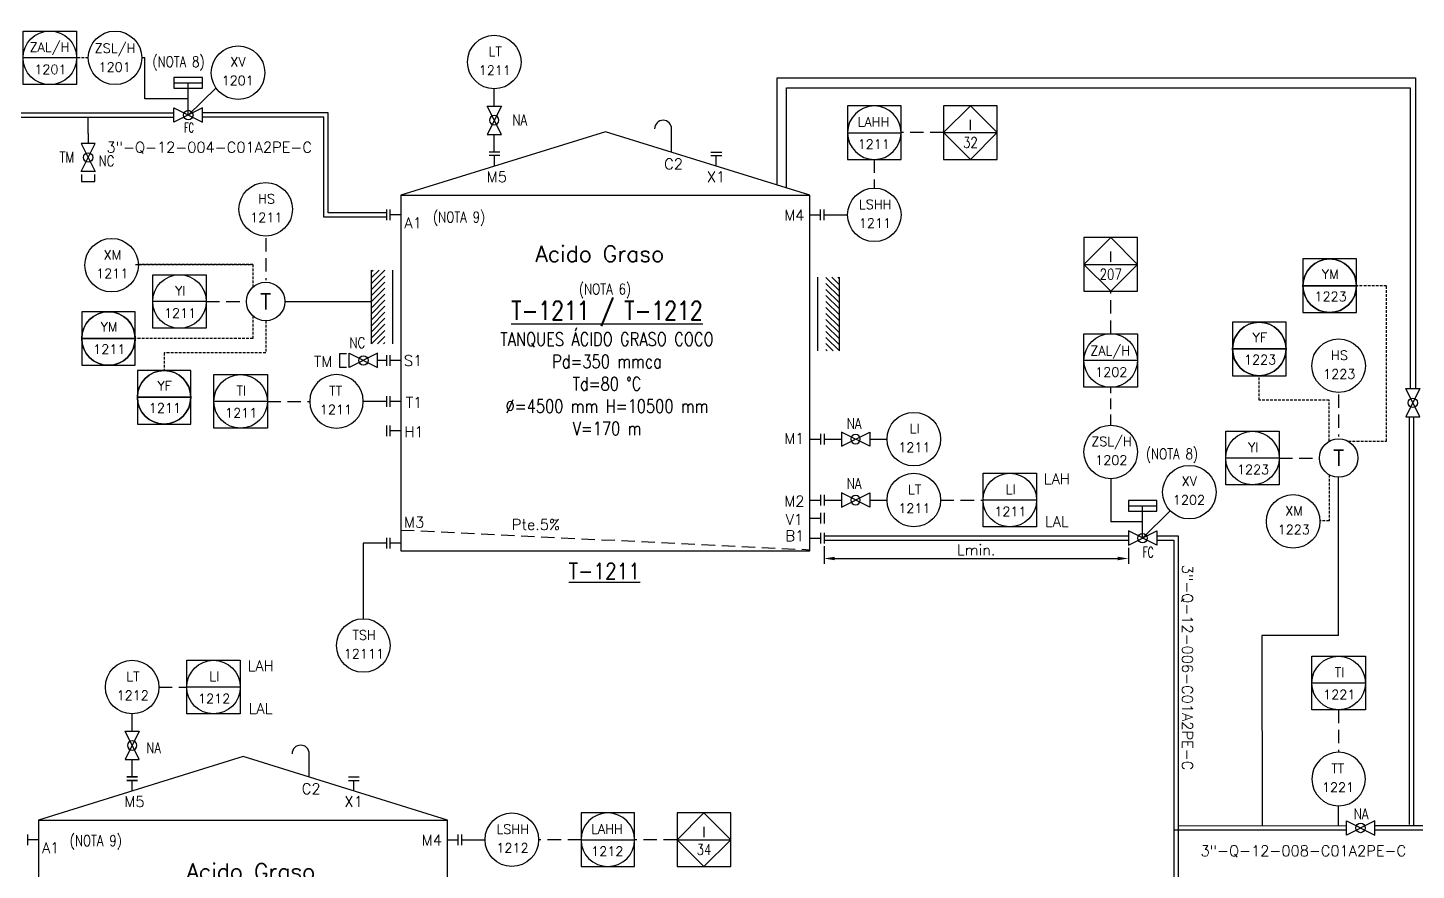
# Model space of a CAD drawing. Header units: metres. Extents: x 91 to 3133, y 1612 to 2206.
# Drawn here: x 2298.1 to 2557.6, y 1750.7 to 1908.1 of the extents above; entities that cross this region are included whole.
import ezdxf
from ezdxf.enums import TextEntityAlignment as Align

# ---------------------------------------------------------------- set-up
doc = ezdxf.new("R2010")
doc.units = ezdxf.units.M
doc.linetypes.add('TRAZOS', pattern=[0.75, 0.5, -0.25])
for name, color, linetype in [('CAJETIN', 1, 'Continuous'), ('COTAS', 4, 'Continuous'), ('EQUIPOS', 5, 'Continuous'), ('EQUIPOS 02', 1, 'Continuous'), ('INSTRUMENTOS', 1, 'Continuous'), ('TEX', 7, 'Continuous'), ('TEXTO-INSTRUMENTACION', 7, 'Continuous'), ('TEXTO-VALVULAS Y ACCESORIOS', 7, 'Continuous'), ('TUBERIA', 5, 'Continuous'), ('TUBERÍA2', 1, 'TRAZOS'), ('VALVULAS Y ACCESORIOS', 1, 'Continuous')]:
    doc.layers.add(name, color=color, linetype=linetype)
doc.layers.add('TUBERÍA3', color=1, linetype='Continuous', true_color=0xff0000)
doc.styles.add('PY', font='ROMANS.shx')
doc.styles.add('PY1', font='ROMANS.shx', dxfattribs={"width": 0.8})
doc.styles.add('PY3', font='ROMANS.shx', dxfattribs={"width": 0.6})
doc.styles.add('TXT', font='txt')
doc.linetypes.add('SEÑAL_MECANICA2', pattern='A,4.411183,["o",PY,S=4.130212,R=360,X=0,Y=-1.374288],0.588817,-0.374158,["",PY,S=2,R=360,X=0,Y=-0.688262],-2.183682', length=7.55784)
doc.dimstyles.new('1-5', dxfattribs={"dimtxt": 2, "dimasz": 2, "dimexe": 1, "dimexo": 0.5, "dimgap": 0.6, "dimtad": 1, "dimdec": 0, "dimlfac": 5, "dimzin": 0, "dimdsep": 46, "dimtxsty": 'PY', "dimcen": 0.7, "dimclrd": 4, "dimclre": 4, "dimclrt": 7, "dimazin": 0, "dimtfac": 1, "dimtdec": 0, "dimtofl": 0, "dimtmove": 0, "dimatfit": 3, "dimfxl": 1, "dimtolj": 1, "dimtzin": 0, "dimarcsym": 0})

# ---------------------------------------------------------------- blocks, each defined once
blk = doc.blocks.new('VALV GLOB-V')
at = {"layer": 'INSTRUMENTOS', "color": 1, "flags": 128}
blk.add_lwpolyline([(5.7, -1.43), (5.7, 1.43), (0, -1.43), (0, 1.43)], close=True, dxfattribs=at)
at = {"layer": 'INSTRUMENTOS', "color": 1}
blk.add_circle((2.85, 0), 0.95, dxfattribs=at)
at = {"layer": 'INSTRUMENTOS', "color": 7, "linetype": 'SEÑAL_MECANICA2', "style": 'PY'}
blk.add_attdef('REF.', text='', height=2, dxfattribs=at).set_placement((3, -3.37), align=Align.MIDDLE)
blk = doc.blocks.new('SEÑAL CIR')
at = {"color": 1}
blk.add_circle((0, 5.7), 5.7, dxfattribs=at)
at = {"layer": 'INSTRUMENTOS', "linetype": 'Continuous', "style": 'PY', "flags": 4}
for p in [(0.18, 6.94), (0.13, 2.95)]:
    blk.add_attdef('---', text='', height=2, dxfattribs=at).set_placement(p, align=Align.CENTER)
blk = doc.blocks.new('SEÑAL CIRCU MARCO')
at = {"color": 1, "linetype": 'Continuous', "ltscale": 0.5}
blk.add_line((5.7, 5.7), (-5.7, 5.7), dxfattribs=at)
at = {"color": 1, "flags": 128}
blk.add_lwpolyline([(5.7, 0), (-5.7, 0), (-5.7, 11.4), (5.7, 11.4)], close=True, dxfattribs=at)
at = {"color": 1}
blk.add_circle((0, 5.7), 5.7, dxfattribs=at)
at = {"style": 'PY'}
for tag, p in [('XXX', (0.18, 7.98)), ('YYY', (0.13, 3.24))]:
    blk.add_attdef(tag, text='', height=2, dxfattribs=at).set_placement(p, align=Align.MIDDLE)
blk = doc.blocks.new('SECUENCIA PROGRAMADA EN SISTEMA DE CONTROL PLC')
at = {"layer": 'INSTRUMENTOS'}
blk.add_line((-5, 5), (5, 5), dxfattribs=at)
at = {"layer": 'INSTRUMENTOS', "flags": 128}
for points in [[(0, 0), (-5, 5), (0, 10), (5, 5)], [(-5, 0), (5, 0), (5, 10), (-5, 10)]]:
    blk.add_lwpolyline(points, close=True, dxfattribs=at)
at = {"layer": 'TEXTO-INSTRUMENTACION', "linetype": 'Continuous', "style": 'PY1', "width": 0.8}
for tag, p in [('XXX', (0.01, 6.43)), ('YYY', (0.01, 3.17))]:
    blk.add_attdef(tag, text='', height=2, dxfattribs=at).set_placement(p, align=Align.MIDDLE_CENTER)
blk = doc.blocks.new('*D16')
at = {"layer": 'COTAS', "color": 4, "lineweight": -2, "transparency": 16777216}
for p, q in [((2446.94, 1811.28), (2446.94, 1807.97)), ((2503.78, 1810.94), (2503.78, 1807.97)), ((2448.94, 1808.97), (2501.78, 1808.97))]:
    blk.add_line(p, q, dxfattribs=at)
at = {"layer": 'COTAS', "color": 4, "transparency": 16777216}
for points in [[(2448.94, 1809.3), (2448.94, 1808.64), (2446.94, 1808.97)], [(2501.78, 1809.3), (2501.78, 1808.64), (2503.78, 1808.97)]]:
    blk.add_solid(points, dxfattribs=at)
at = {"layer": 'DEFPOINTS', "color": 0, "transparency": 16777216}
for p in [(2446.94, 1811.78), (2503.78, 1811.44), (2503.78, 1808.97)]:
    blk.add_point(p, dxfattribs=at)
at = {"layer": 'COTAS', "color": 7, "transparency": 16777216, "insert": (2475.36, 1810.57), "char_height": 2, "attachment_point": 5, "style": 'PY'}
blk.add_mtext('\\A1;Lmin.', dxfattribs=at)

msp = doc.modelspace()

# ---------------------------------------------------------------- hatches: boundary and pattern name
at = {"layer": 'EQUIPOS'}
h = msp.add_hatch(dxfattribs=at)
h.set_pattern_fill('ANSI31', color=4, scale=0.25, style=0)
h.set_pattern_definition([(45, (1129.9639, 2652.9577), (-0.561266, 0.561266), [])])
h.paths.add_polyline_path([(2362.37, 1849.1), (2364.87, 1849.1), (2364.87, 1862.85), (2362.37, 1862.85)])
h = msp.add_hatch(dxfattribs=at)
h.set_pattern_fill('ANSI31', color=4, scale=0.25, style=0)
h.set_pattern_definition([(135, (3682.1961, 2651.6287), (0.561266, 0.561266), [])])
h.paths.add_polyline_path([(2449.79, 1847.77), (2447.29, 1847.77), (2447.29, 1861.52), (2449.79, 1861.52)])

# ---------------------------------------------------------------- linework, layer by layer
at = {"color": 1}
for p, q in [((2320.05, 1902.49), (2319.45, 1902.49)), ((2320.05, 1894.82), (2320.05, 1902.49)), ((2328.14, 1891.8), (2333.32, 1896.89)), ((2385.31, 1893.46), (2385.31, 1896.71)), ((2328.14, 1894.82), (2320.05, 1894.82)), ((2309.42, 1888.37), (2309.42, 1886.52)), ((2385.31, 1884.95), (2385.31, 1888.2)), ((2446.94, 1873.16), (2451.32, 1873.16)), ((2346.2, 1856.97), (2362.37, 1856.97)), ((2365.22, 1845.98), (2363.49, 1845.98)), ((2367.87, 1845.98), (2365.89, 1845.98)), ((2365.22, 1838.32), (2360.84, 1838.32)), ((2446.94, 1831.27), (2450.19, 1831.27)), ((2455.45, 1831.27), (2458.7, 1831.27)), ((2500.49, 1823.88), (2500.49, 1815.8)), ((2543.07, 1794.57), (2543.07, 1824.12)), ((2446.94, 1819.89), (2450.19, 1819.89)), ((2455.45, 1819.89), (2458.7, 1819.89)), ((2511.62, 1817.86), (2506.44, 1812.78)), ((2506.44, 1815.8), (2500.49, 1815.8)), ((2365.22, 1811.83), (2360.84, 1811.83)), ((2543.07, 1794.57), (2528.71, 1794.57)), ((2528.71, 1794.57), (2528.8, 1759.06)), ((2317.65, 1776.7), (2317.65, 1779.95)), ((2317.65, 1768.18), (2317.65, 1771.43)), ((2543.07, 1759.03), (2543.07, 1762.77)), ((2379.22, 1756.44), (2383.6, 1756.44))]:
    msp.add_line(p, q, dxfattribs=at)
at = {"color": 5}
for p, q in [((2438.14, 1878.84), (2438.14, 1898.75)), ((2438.14, 1898.75), (2557.44, 1898.75)), ((2557.44, 1898.75), (2557.44, 1840.7)), ((2557.13, 1759.13), (2557.13, 1835.41))]:
    msp.add_line(p, q, dxfattribs=at)
at = {"color": 4}
for p, q in [((2439.94, 1878.22), (2439.94, 1896.9)), ((2439.94, 1896.9), (2556.42, 1896.9)), ((2556.42, 1896.9), (2556.42, 1840.77)), ((2556.24, 1835.43), (2556.24, 1759.28))]:
    msp.add_line(p, q, dxfattribs=at)
at = {"color": 1, "flags": 128}
for points in [[(2308.17, 1880.72), (2308.17, 1879.4), (2310.67, 1879.4), (2310.67, 1880.72)], [(2357.69, 1847.23), (2356.37, 1847.23), (2356.37, 1844.73), (2357.69, 1844.73)]]:
    msp.add_lwpolyline(points, dxfattribs=at)
at = {"color": 1}
msp.add_lwpolyline([(2360.84, 1811.83), (2360.84, 1797.71)], dxfattribs=at)
for centre in [(2342.6, 1856.97), (2543.08, 1827.74)]:
    msp.add_circle(centre, 3.6, dxfattribs=at)
at = {"layer": 'CAJETIN', "color": 1, "linetype": 'TRAZOS', "ltscale": 5}
for p, q in [((2469.25, 1888.52), (2461.32, 1888.52)), ((2456.32, 1883.51), (2456.32, 1878.16)), ((2500.48, 1850.96), (2500.48, 1858.89)), ((2342.92, 1838.32), (2350.84, 1838.32)), ((2468.7, 1819.89), (2476.63, 1819.89)), ((2367.87, 1814.29), (2444.29, 1810.61)), ((2322.65, 1784.95), (2327.85, 1784.95)), ((2543.07, 1780.7), (2543.07, 1772.77)), ((2401.53, 1756.44), (2393.6, 1756.44)), ((2419.46, 1756.43), (2411.53, 1756.43))]:
    msp.add_line(p, q, dxfattribs=at)
at = {"layer": 'CAJETIN', "color": 1, "linetype": 'TRAZOS', "ltscale": 4}
msp.add_line((2500.49, 1833.88), (2500.48, 1840.96), dxfattribs=at)
at = {"layer": 'EQUIPOS'}
for p, q in [((2406.08, 1888.69), (2367.87, 1876.82)), ((2444.29, 1876.82), (2406.08, 1888.69)), ((2367.87, 1876.82), (2367.87, 1810.41)), ((2444.29, 1835.88), (2444.29, 1876.82)), ((2444.29, 1814.31), (2444.29, 1835.88)), ((2444.29, 1810.41), (2444.29, 1814.31)), ((2446.94, 1813.18), (2503.78, 1813.18)), ((2509.11, 1813.18), (2513.06, 1813.18)), ((2513.06, 1813.18), (2513.06, 1696.45)), ((2367.87, 1810.41), (2444.29, 1810.41)), ((2338.37, 1771.96), (2300.16, 1760.1)), ((2376.57, 1760.1), (2338.37, 1771.96)), ((2300.16, 1760.1), (2300.16, 1693.68)), ((2376.59, 1729.16), (2376.57, 1760.1)), ((2513.06, 1759.09), (2544.55, 1759.03))]:
    msp.add_line(p, q, dxfattribs=at)
at = {"layer": 'EQUIPOS', "color": 4}
for p, q in [((2362.37, 1849.1), (2362.37, 1862.86)), ((2366.37, 1849.1), (2366.37, 1862.86)), ((2445.79, 1847.77), (2445.79, 1861.53)), ((2449.79, 1847.77), (2449.79, 1861.53))]:
    msp.add_line(p, q, dxfattribs=at)
at = {"layer": 'EQUIPOS', "linetype": 'Continuous', "flags": 128}
for points in [[(2418.45, 1884.85), (2418.45, 1889.23, 1), (2415.26, 1889.23, -1)], [(2350.74, 1768.12), (2350.74, 1772.5, 1), (2347.54, 1772.5, -1)]]:
    msp.add_lwpolyline(points, format="xyb", dxfattribs=at)
at = {"layer": 'EQUIPOS 02', "color": 5}
for p, q in [((2367.87, 1876.82), (2444.29, 1876.82)), ((2300.16, 1760.1), (2376.57, 1760.1))]:
    msp.add_line(p, q, dxfattribs=at)
at = {"layer": 'INSTRUMENTOS', "color": 1, "flags": 128}
msp.add_lwpolyline([(2503.78, 1814.11), (2503.78, 1811.44), (2509.11, 1814.11), (2509.11, 1811.44)], close=True, dxfattribs=at)
at = {"layer": 'INSTRUMENTOS', "color": 1}
msp.add_circle((2506.44, 1812.78), 0.889, dxfattribs=at)
at = {"layer": 'TUBERIA', "lineweight": 30}
msp.add_line((2309.44, 1888.36), (2309.44, 1891.42), dxfattribs=at)
at = {"layer": 'TUBERIA', "color": 5, "linetype": 'Continuous'}
for p, q in [((2343.51, 1892.22), (2330.81, 1892.22)), ((2348.77, 1892.22), (2330.81, 1892.22)), ((2354.26, 1892.22), (2330.81, 1892.22)), ((2354.26, 1892.22), (2348.77, 1892.22)), ((2354.26, 1892.22), (2348.77, 1892.22)), ((2354.26, 1873.55), (2354.26, 1892.22)), ((2365.22, 1873.55), (2354.26, 1873.55)), ((2562.88, 1759.03), (2549.81, 1759.03))]:
    msp.add_line(p, q, dxfattribs=at)
at = {"layer": 'TUBERIA', "color": 4, "linetype": 'Continuous'}
for p, q in [((2343.51, 1891.42), (2330.81, 1891.42)), ((2348.77, 1891.42), (2330.81, 1891.42)), ((2353.46, 1891.42), (2330.81, 1891.42)), ((2353.46, 1891.42), (2348.77, 1891.42)), ((2353.46, 1891.42), (2348.77, 1891.42)), ((2353.46, 1872.75), (2353.46, 1891.42)), ((2365.22, 1872.75), (2353.46, 1872.75)), ((2446.94, 1812.38), (2503.78, 1812.38)), ((2509.11, 1812.38), (2512.26, 1812.38)), ((2512.26, 1812.38), (2512.26, 1695.65)), ((2512.26, 1758.29), (2544.55, 1758.29)), ((2562.88, 1758.23), (2549.81, 1758.23))]:
    msp.add_line(p, q, dxfattribs=at)
at = {"layer": 'TUBERIA', "linetype": 'Continuous'}
for p, q in [((2385.36, 1882.25), (2385.36, 1884.24)), ((2426.8, 1882.25), (2426.8, 1884.24)), ((2367.87, 1873.15), (2365.89, 1873.15)), ((2444.29, 1873.16), (2446.27, 1873.16)), ((2367.87, 1838.32), (2365.89, 1838.32)), ((2367.87, 1832.83), (2365.89, 1832.83)), ((2444.29, 1831.27), (2446.27, 1831.27)), ((2444.29, 1819.89), (2446.27, 1819.89)), ((2444.29, 1816.48), (2446.27, 1816.48)), ((2367.87, 1811.83), (2365.89, 1811.83)), ((2444.29, 1812.78), (2446.27, 1812.78)), ((2317.65, 1765.53), (2317.65, 1767.52)), ((2317.65, 1765.53), (2317.65, 1767.52)), ((2359.08, 1765.53), (2359.08, 1767.52)), ((2300.16, 1756.43), (2298.17, 1756.43)), ((2376.57, 1756.44), (2378.56, 1756.44))]:
    msp.add_line(p, q, dxfattribs=at)
at = {"layer": 'TUBERIA', "color": 1, "linetype": 'TRAZOS', "ltscale": 5}
for p, q in [((2342.6, 1868.84), (2342.6, 1860.96)), ((2331.49, 1856.97), (2339, 1856.97)), ((2543.07, 1839.61), (2543.07, 1831.73)), ((2531.97, 1827.74), (2539.48, 1827.74))]:
    msp.add_line(p, q, dxfattribs=at)
at = {"layer": 'TUBERIA', "color": 4, "linetype": 'Continuous'}
msp.add_lwpolyline([(2764.83, 2125.14), (2764.83, 2019.33), (2199.43, 2019.33), (2199.43, 1891.42), (2325.47, 1891.42)], dxfattribs=at)
at = {"layer": 'TUBERIA', "color": 5, "linetype": 'Continuous'}
msp.add_lwpolyline([(2765.63, 2125.94), (2765.63, 2018.36), (2200.41, 2018.36), (2200.41, 1892.22), (2325.47, 1892.22)], dxfattribs=at)
at = {"layer": 'TUBERÍA2', "color": 1, "linetype": 'TRAZOS'}
msp.add_line((2309.45, 1902.49), (2307.27, 1902.49), dxfattribs=at)
at = {"layer": 'TUBERÍA2'}
msp.add_line((2340.18, 1863.88), (2318.82, 1863.88), dxfattribs=at)
for points in [[(2318.28, 1863.88), (2340.18, 1863.88), (2340.18, 1859.64)], [(2544.94, 1830.86), (2552, 1830.86), (2552, 1859.92), (2546.4, 1859.92)], [(2340.18, 1854.31), (2340.18, 1850.07), (2318.23, 1850.07)], [(2342.6, 1853.37), (2342.6, 1847.37), (2323.62, 1847.37), (2323.62, 1844.08)], [(2541.28, 1830.86), (2541.28, 1838.56), (2528.25, 1838.56), (2528.25, 1843.12)], [(2541.28, 1824.62), (2541.28, 1816.02), (2539.58, 1816.02)]]:
    msp.add_lwpolyline(points, dxfattribs=at)
at = {"layer": 'TUBERÍA3'}
for points in [[(2536.4, 1859.91), (2546.4, 1859.92)], [(2308.23, 1850.06), (2318.23, 1850.07)], [(2523.24, 1848.11), (2533.24, 1848.12)], [(2318.62, 1839.08), (2328.62, 1839.08)]]:
    msp.add_lwpolyline(points, dxfattribs=at)
for centre in [(2541.4, 1859.92), (2313.23, 1850.06), (2528.24, 1848.11), (2323.62, 1839.08)]:
    msp.add_circle(centre, 5, dxfattribs=at)
at = {"layer": 'VALVULAS Y ACCESORIOS'}
for p, q in [((2325.47, 1897.85), (2330.81, 1897.85)), ((2328.14, 1891.8), (2328.14, 1897.85)), ((2503.78, 1818.82), (2509.11, 1818.82)), ((2506.44, 1812.78), (2506.44, 1818.82))]:
    msp.add_line(p, q, dxfattribs=at)
at = {"layer": 'VALVULAS Y ACCESORIOS', "ltscale": 0.1}
for p, q in [((2386.36, 1884.9), (2384.36, 1884.9)), ((2386.36, 1884.24), (2384.36, 1884.24)), ((2425.8, 1884.9), (2427.8, 1884.9)), ((2425.8, 1884.24), (2427.8, 1884.24)), ((2365.22, 1872.15), (2365.22, 1874.15)), ((2365.89, 1872.15), (2365.89, 1874.15)), ((2446.27, 1872.16), (2446.27, 1874.16)), ((2446.94, 1872.16), (2446.94, 1874.16)), ((2365.22, 1844.98), (2365.22, 1846.98)), ((2365.89, 1844.98), (2365.89, 1846.98)), ((2365.22, 1837.32), (2365.22, 1839.32)), ((2365.89, 1837.32), (2365.89, 1839.32)), ((2365.22, 1831.83), (2365.22, 1833.83)), ((2365.89, 1831.83), (2365.89, 1833.83)), ((2446.27, 1832.27), (2446.27, 1830.27)), ((2446.94, 1832.27), (2446.94, 1830.27)), ((2446.27, 1820.89), (2446.27, 1818.89)), ((2446.94, 1820.89), (2446.94, 1818.89)), ((2446.27, 1817.48), (2446.27, 1815.48)), ((2446.94, 1817.48), (2446.94, 1815.48)), ((2446.27, 1813.78), (2446.27, 1811.78)), ((2446.94, 1813.78), (2446.94, 1811.78)), ((2365.22, 1810.83), (2365.22, 1812.83)), ((2365.89, 1810.83), (2365.89, 1812.83)), ((2318.65, 1768.18), (2316.65, 1768.18)), ((2316.65, 1768.18), (2318.65, 1768.18)), ((2318.65, 1767.52), (2316.65, 1767.52)), ((2316.65, 1767.52), (2318.65, 1767.52)), ((2358.08, 1768.18), (2360.08, 1768.18)), ((2358.08, 1767.52), (2360.08, 1767.52)), ((2298.17, 1755.43), (2298.17, 1757.43)), ((2378.56, 1755.44), (2378.56, 1757.44)), ((2379.22, 1755.44), (2379.22, 1757.44))]:
    msp.add_line(p, q, dxfattribs=at)
at = {"layer": 'VALVULAS Y ACCESORIOS', "flags": 128}
for points in [[(2325.47, 1898.85), (2325.47, 1896.85), (2330.81, 1896.85), (2330.81, 1898.85)], [(2325.47, 1890.47), (2325.47, 1893.14), (2330.81, 1890.47), (2330.81, 1893.14)], [(2503.78, 1819.82), (2503.78, 1817.82), (2509.11, 1817.82), (2509.11, 1819.82)]]:
    msp.add_lwpolyline(points, close=True, dxfattribs=at)

# ---------------------------------------------------------------- block references
ref = msp.add_blockref('SEÑAL CIRCU MARCO', (2302.27, 1897.5), dxfattribs=dict(xscale=0.8770999999999276, yscale=0.8770999999999276, zscale=0.8770999999999276))
ref.add_attrib('XXX', 'ZAL/H', dxfattribs={"height": 1.754, "style": 'PY'}).set_placement((2302.2, 1904.37), align=Align.MIDDLE)
ref.add_attrib('YYY', '1201', dxfattribs={"height": 1.754, "style": 'PY'}).set_placement((2302.38, 1900.34), align=Align.MIDDLE)
at = {"linetype": 'Continuous'}
ref = msp.add_blockref('SEÑAL CIR', (2314.45, 1897.49), dxfattribs=dict(at, xscale=0.8770999999999276, yscale=0.8770999999999276, zscale=0.8770999999999276))
ref.add_attrib('---', 'ZSL/H', dxfattribs={"layer": 'INSTRUMENTOS', "color": 7, "linetype": 'Continuous', "height": 1.754, "style": 'PY'}).set_placement((2314.45, 1903.4), align=Align.CENTER)
ref.add_attrib('---', '1201', dxfattribs={"layer": 'INSTRUMENTOS', "color": 7, "linetype": 'Continuous', "height": 1.754, "style": 'PY'}).set_placement((2314.38, 1899.9), align=Align.CENTER)
ref = msp.add_blockref('SEÑAL CIR', (2337.44, 1894.71), dxfattribs=dict(at, xscale=0.8770999999999276, yscale=0.8770999999999276, zscale=0.8770999999999276))
ref.add_attrib('---', 'XV', dxfattribs={"layer": 'INSTRUMENTOS', "color": 7, "linetype": 'Continuous', "height": 1.754, "style": 'PY'}).set_placement((2337.44, 1900.87), align=Align.CENTER)
ref.add_attrib('---', '1201', dxfattribs={"layer": 'INSTRUMENTOS', "color": 7, "linetype": 'Continuous', "height": 1.754, "style": 'PY'}).set_placement((2337.37, 1897.37), align=Align.CENTER)
ref = msp.add_blockref('SEÑAL CIR', (2385.31, 1896.71), dxfattribs=dict(at, xscale=0.8770999999999276, yscale=0.8770999999999276, zscale=0.8770999999999276))
ref.add_attrib('---', 'LT', dxfattribs={"layer": 'INSTRUMENTOS', "color": 7, "linetype": 'Continuous', "height": 1.754, "style": 'PY'}).set_placement((2385.47, 1902.8), align=Align.CENTER)
ref.add_attrib('---', '1211', dxfattribs={"layer": 'INSTRUMENTOS', "color": 7, "linetype": 'Continuous', "height": 1.754, "style": 'PY'}).set_placement((2385.42, 1899.3), align=Align.CENTER)
ref = msp.add_blockref('VALV GLOB-V', (2325.47, 1891.8), dxfattribs=dict(at, xscale=0.9356729824555714, yscale=0.9356729824555714, zscale=0.9356729824555714))
ref.add_attrib('REF.', 'FC', dxfattribs={"layer": 'INSTRUMENTOS', "color": 7, "linetype": 'SEÑAL_MECANICA2', "height": 1.778, "style": 'PY3', "width": 0.6}).set_placement((2328.28, 1889.46), align=Align.MIDDLE)
for p, xscale, yscale, zscale, rotation in [((2385.31, 1888.2), -0.9232631578945529, 0.9232631578947803, 0.9232631578946926, 270), ((2309.42, 1881.25), 0.9232631578945529, 0.9232631578945529, 0.9232631578945529, 90), ((2556.92, 1840.7), 0.9232631578945529, 0.9232631578945529, 0.9232631578945529, 270), ((2450.19, 1831.27), -0.9232631578945529, 0.9232631578947803, 0.9232631578946926, 180), ((2450.19, 1819.89), -0.9232631578945529, 0.9232631578947803, 0.9232631578946926, 180), ((2317.65, 1771.43), -0.9232631578945529, 0.9232631578947803, 0.9232631578946926, 270)]:
    msp.add_blockref('VALV GLOB-V', p, dxfattribs=dict(at, xscale=xscale, yscale=yscale, zscale=zscale, rotation=rotation))
ref = msp.add_blockref('SEÑAL CIRCU MARCO', (2456.32, 1883.51), dxfattribs=dict(xscale=-0.8777884135909062, yscale=0.8777884135906788, zscale=0.8777884135908177))
ref.add_attrib('XXX', 'LAHH', dxfattribs={"height": 1.756, "style": 'PY'}).set_placement((2456.16, 1890.52), align=Align.MIDDLE)
ref.add_attrib('YYY', '1211', dxfattribs={"height": 1.756, "style": 'PY'}).set_placement((2456.21, 1886.36), align=Align.MIDDLE)
ref = msp.add_blockref('SECUENCIA PROGRAMADA EN SISTEMA DE CONTROL PLC', (2474.27, 1883.49), dxfattribs=dict(xscale=1.005571670621293, yscale=1.005571670621293, zscale=1.005571670621293))
ref.add_attrib('XXX', 'I', dxfattribs={"layer": 'TEXTO-INSTRUMENTACION', "linetype": 'Continuous', "height": 2.01, "style": 'TXT'}).set_placement((2474.28, 1889.96), align=Align.MIDDLE_CENTER)
ref.add_attrib('YYY', '32', dxfattribs={"layer": 'TEXTO-INSTRUMENTACION', "linetype": 'Continuous', "height": 2.011, "style": 'PY1', "width": 0.8}).set_placement((2474.28, 1886.67), align=Align.MIDDLE_CENTER)
ref = msp.add_blockref('SEÑAL CIR', (2342.6, 1869.21), dxfattribs=dict(at, xscale=0.8770999999999276, yscale=0.8770999999999276, zscale=0.8770999999999276))
ref.add_attrib('---', 'HS', dxfattribs={"layer": 'INSTRUMENTOS', "color": 7, "linetype": 'Continuous', "height": 1.754, "style": 'PY'}).set_placement((2342.76, 1875.29), align=Align.CENTER)
ref.add_attrib('---', '1211', dxfattribs={"layer": 'INSTRUMENTOS', "color": 7, "linetype": 'Continuous', "height": 1.754, "style": 'PY'}).set_placement((2342.71, 1871.8), align=Align.CENTER)
ref = msp.add_blockref('SEÑAL CIR', (2456.32, 1868.16), dxfattribs=dict(at, xscale=0.8770999999999276, yscale=0.8770999999999276, zscale=0.8770999999999276))
ref.add_attrib('---', 'LSHH', dxfattribs={"layer": 'INSTRUMENTOS', "color": 7, "linetype": 'Continuous', "height": 1.754, "style": 'PY'}).set_placement((2456.48, 1874.24), align=Align.CENTER)
ref.add_attrib('---', '1211', dxfattribs={"layer": 'INSTRUMENTOS', "color": 7, "linetype": 'Continuous', "height": 1.754, "style": 'PY'}).set_placement((2456.43, 1870.75), align=Align.CENTER)
ref = msp.add_blockref('SEÑAL CIR', (2313.82, 1858.76), dxfattribs=dict(at, xscale=0.8771000000000413, yscale=0.8771000000000413, zscale=0.8771000000000413))
ref.add_attrib('---', 'XM', dxfattribs={"layer": 'INSTRUMENTOS', "color": 7, "linetype": 'Continuous', "height": 1.754, "style": 'PY'}).set_placement((2313.98, 1864.84), align=Align.CENTER)
ref.add_attrib('---', '1211', dxfattribs={"layer": 'INSTRUMENTOS', "color": 7, "linetype": 'Continuous', "height": 1.754, "style": 'PY'}).set_placement((2313.93, 1861.35), align=Align.CENTER)
ref = msp.add_blockref('SECUENCIA PROGRAMADA EN SISTEMA DE CONTROL PLC', (2500.48, 1858.89), dxfattribs=dict(xscale=1.005571670621293, yscale=1.005571670621293, zscale=1.005571670621293))
ref.add_attrib('XXX', 'I', dxfattribs={"layer": 'TEXTO-INSTRUMENTACION', "linetype": 'Continuous', "height": 2.01, "style": 'TXT'}).set_placement((2500.49, 1865.36), align=Align.MIDDLE_CENTER)
ref.add_attrib('YYY', '207', dxfattribs={"layer": 'TEXTO-INSTRUMENTACION', "linetype": 'Continuous', "height": 2.011, "style": 'PY1', "width": 0.8}).set_placement((2500.49, 1862.07), align=Align.MIDDLE_CENTER)
ref = msp.add_blockref('SEÑAL CIRCU MARCO', (2541.4, 1864.92), dxfattribs=dict(xscale=-0.8771000000000413, yscale=0.8771000000000413, zscale=0.8771000000000413, rotation=180))
ref.add_attrib('XXX', '1223', dxfattribs={"height": 1.754, "style": 'PY'}).set_placement((2541.56, 1857.92), align=Align.MIDDLE)
ref.add_attrib('YYY', 'YM', dxfattribs={"height": 1.754, "style": 'PY'}).set_placement((2541.51, 1862.08), align=Align.MIDDLE)
for p, xscale, yscale, zscale, values in [((2326.49, 1851.97), 0.8770999999999276, 0.8770999999999276, 0.8770999999999276, {'XXX': 'YI', 'YYY': '1211'}), ((2337.91, 1833.32), 0.8777884135906788, 0.8777884135906788, 0.8777884135906788, {'XXX': 'TI', 'YYY': '1211'}), ((2526.97, 1822.74), 0.8770999999999276, 0.8770999999999276, 0.8770999999999276, {'XXX': 'YI', 'YYY': '1223'}), ((2481.63, 1814.89), 0.8777884135906788, 0.8777884135906788, 0.8777884135906788, {'XXX': 'LI', 'YYY': '1211'}), ((2543.07, 1780.7), 0.8777884135906788, 0.8777884135906788, 0.8777884135906788, {'XXX': 'TI', 'YYY': '1221'}), ((2332.86, 1779.95), 0.8777884135906788, 0.8777884135906788, 0.8777884135906788, {'XXX': 'LI', 'YYY': '1212'})]:
    msp.add_blockref('SEÑAL CIRCU MARCO', p, dxfattribs=dict(xscale=xscale, yscale=yscale, zscale=zscale)).add_auto_attribs(values)
ref = msp.add_blockref('SEÑAL CIRCU MARCO', (2313.22, 1855.06), dxfattribs=dict(xscale=-0.8771000000000413, yscale=0.8771000000000413, zscale=0.8771000000000413, rotation=180))
ref.add_attrib('XXX', '1211', dxfattribs={"height": 1.754, "style": 'PY'}).set_placement((2313.38, 1848.06), align=Align.MIDDLE)
ref.add_attrib('YYY', 'YM', dxfattribs={"height": 1.754, "style": 'PY'}).set_placement((2313.34, 1852.22), align=Align.MIDDLE)
ref = msp.add_blockref('SEÑAL CIRCU MARCO', (2528.24, 1853.11), dxfattribs=dict(xscale=-0.8771000000000413, yscale=0.8771000000000413, zscale=0.8771000000000413, rotation=180))
ref.add_attrib('XXX', '1223', dxfattribs={"height": 1.754, "style": 'PY'}).set_placement((2528.4, 1846.11), align=Align.MIDDLE)
ref.add_attrib('YYY', 'YF', dxfattribs={"height": 1.754, "style": 'PY'}).set_placement((2528.35, 1850.27), align=Align.MIDDLE)
ref = msp.add_blockref('SEÑAL CIRCU MARCO', (2500.48, 1840.96), dxfattribs=dict(xscale=0.8770999999999276, yscale=0.8770999999999276, zscale=0.8770999999999276))
ref.add_attrib('XXX', 'ZAL/H', dxfattribs={"height": 1.754, "style": 'PY'}).set_placement((2500.38, 1847.67), align=Align.MIDDLE)
ref.add_attrib('YYY', '1202', dxfattribs={"height": 1.754, "style": 'PY'}).set_placement((2500.59, 1843.8), align=Align.MIDDLE)
ref = msp.add_blockref('SEÑAL CIR', (2543.07, 1839.98), dxfattribs=dict(at, xscale=0.8770999999999276, yscale=0.8770999999999276, zscale=0.8770999999999276))
ref.add_attrib('---', 'HS', dxfattribs={"layer": 'INSTRUMENTOS', "color": 7, "linetype": 'Continuous', "height": 1.754, "style": 'PY'}).set_placement((2543.23, 1846.06), align=Align.CENTER)
ref.add_attrib('---', '1223', dxfattribs={"layer": 'INSTRUMENTOS', "color": 7, "linetype": 'Continuous', "height": 1.754, "style": 'PY'}).set_placement((2543.19, 1842.56), align=Align.CENTER)
at = {"linetype": 'Continuous', "xscale": 0.9232631578945529, "yscale": 0.9232631578945529, "zscale": 0.9232631578945529}
for p in [(2358.22, 1845.98), (2544.55, 1758.63)]:
    msp.add_blockref('VALV GLOB-V', p, dxfattribs=at)
ref = msp.add_blockref('SEÑAL CIRCU MARCO', (2323.62, 1844.08), dxfattribs=dict(xscale=-0.8771000000000413, yscale=0.8771000000000413, zscale=0.8771000000000413, rotation=180))
ref.add_attrib('XXX', '1211', dxfattribs={"height": 1.754, "style": 'PY'}).set_placement((2323.78, 1837.08), align=Align.MIDDLE)
ref.add_attrib('YYY', 'YF', dxfattribs={"height": 1.754, "style": 'PY'}).set_placement((2323.73, 1841.24), align=Align.MIDDLE)
at = {"linetype": 'Continuous'}
ref = msp.add_blockref('SEÑAL CIR', (2355.84, 1833.32), dxfattribs=dict(at, xscale=-0.877100000000155, yscale=0.8770999999999276, zscale=0.8771))
ref.add_attrib('---', 'TT', dxfattribs={"layer": 'INSTRUMENTOS', "color": 7, "linetype": 'Continuous', "height": 1.754, "style": 'PY'}).set_placement((2355.68, 1839.41), align=Align.CENTER)
ref.add_attrib('---', '1211', dxfattribs={"layer": 'INSTRUMENTOS', "color": 7, "linetype": 'Continuous', "height": 1.754, "style": 'PY'}).set_placement((2355.73, 1835.91), align=Align.CENTER)
ref = msp.add_blockref('SEÑAL CIR', (2463.7, 1826.27), dxfattribs=dict(at, xscale=0.8770999999999276, yscale=0.8770999999999276, zscale=0.8770999999999276))
ref.add_attrib('---', 'LI', dxfattribs={"layer": 'INSTRUMENTOS', "color": 7, "linetype": 'Continuous', "height": 1.754, "style": 'PY'}).set_placement((2463.86, 1832.36), align=Align.CENTER)
ref.add_attrib('---', '1211', dxfattribs={"layer": 'INSTRUMENTOS', "color": 7, "linetype": 'Continuous', "height": 1.754, "style": 'PY'}).set_placement((2463.81, 1828.86), align=Align.CENTER)
ref = msp.add_blockref('SEÑAL CIR', (2500.49, 1823.88), dxfattribs=dict(at, xscale=0.8770999999999276, yscale=0.8770999999999276, zscale=0.8770999999999276))
ref.add_attrib('---', 'ZSL/H', dxfattribs={"layer": 'INSTRUMENTOS', "color": 7, "linetype": 'Continuous', "height": 1.754, "style": 'PY'}).set_placement((2500.64, 1829.97), align=Align.CENTER)
ref.add_attrib('---', '1202', dxfattribs={"layer": 'INSTRUMENTOS', "color": 7, "linetype": 'Continuous', "height": 1.754, "style": 'PY'}).set_placement((2500.6, 1826.47), align=Align.CENTER)
ref = msp.add_blockref('SEÑAL CIR', (2515.18, 1816.37), dxfattribs=dict(at, xscale=0.8770999999999276, yscale=0.8770999999999276, zscale=0.8770999999999276))
ref.add_attrib('---', 'XV', dxfattribs={"layer": 'INSTRUMENTOS', "color": 7, "linetype": 'Continuous', "height": 1.754, "style": 'PY'}).set_placement((2515.18, 1822.52), align=Align.CENTER)
ref.add_attrib('---', '1202', dxfattribs={"layer": 'INSTRUMENTOS', "color": 7, "linetype": 'Continuous', "height": 1.754, "style": 'PY'}).set_placement((2515.11, 1819.03), align=Align.CENTER)
ref = msp.add_blockref('SEÑAL CIR', (2463.7, 1814.89), dxfattribs=dict(at, xscale=0.8770999999999276, yscale=0.8770999999999276, zscale=0.8770999999999276))
ref.add_attrib('---', 'LT', dxfattribs={"layer": 'INSTRUMENTOS', "color": 7, "linetype": 'Continuous', "height": 1.754, "style": 'PY'}).set_placement((2463.86, 1820.97), align=Align.CENTER)
ref.add_attrib('---', '1211', dxfattribs={"layer": 'INSTRUMENTOS', "color": 7, "linetype": 'Continuous', "height": 1.754, "style": 'PY'}).set_placement((2463.81, 1817.47), align=Align.CENTER)
ref = msp.add_blockref('SEÑAL CIR', (2534.58, 1810.9), dxfattribs=dict(at, xscale=0.8771000000000413, yscale=0.8771000000000413, zscale=0.8771000000000413))
ref.add_attrib('---', 'XM', dxfattribs={"layer": 'INSTRUMENTOS', "color": 7, "linetype": 'Continuous', "height": 1.754, "style": 'PY'}).set_placement((2534.74, 1816.99), align=Align.CENTER)
ref.add_attrib('---', '1223', dxfattribs={"layer": 'INSTRUMENTOS', "color": 7, "linetype": 'Continuous', "height": 1.754, "style": 'PY'}).set_placement((2534.69, 1813.49), align=Align.CENTER)
ref = msp.add_blockref('SEÑAL CIR', (2360.84, 1787.71), dxfattribs=dict(at, xscale=0.8770999999999276, yscale=0.8770999999999276, zscale=0.8770999999999276))
ref.add_attrib('---', 'TSH', dxfattribs={"layer": 'INSTRUMENTOS', "color": 7, "linetype": 'Continuous', "height": 1.754, "style": 'PY'}).set_placement((2361, 1793.8), align=Align.CENTER)
ref.add_attrib('---', '12111', dxfattribs={"layer": 'INSTRUMENTOS', "color": 7, "linetype": 'Continuous', "height": 1.754, "style": 'PY'}).set_placement((2360.95, 1790.3), align=Align.CENTER)
ref = msp.add_blockref('SEÑAL CIR', (2317.65, 1779.95), dxfattribs=dict(at, xscale=0.8770999999999276, yscale=0.8770999999999276, zscale=0.8770999999999276))
ref.add_attrib('---', 'LT', dxfattribs={"layer": 'INSTRUMENTOS', "color": 7, "linetype": 'Continuous', "height": 1.754, "style": 'PY'}).set_placement((2317.81, 1786.03), align=Align.CENTER)
ref.add_attrib('---', '1212', dxfattribs={"layer": 'INSTRUMENTOS', "color": 7, "linetype": 'Continuous', "height": 1.754, "style": 'PY'}).set_placement((2317.76, 1782.53), align=Align.CENTER)
ref = msp.add_blockref('SEÑAL CIR', (2543.07, 1762.77), dxfattribs=dict(at, xscale=-0.877100000000155, yscale=0.8770999999999276, zscale=0.8771))
ref.add_attrib('---', 'TT', dxfattribs={"layer": 'INSTRUMENTOS', "color": 7, "linetype": 'Continuous', "height": 1.754, "style": 'PY'}).set_placement((2542.91, 1768.86), align=Align.CENTER)
ref.add_attrib('---', '1221', dxfattribs={"layer": 'INSTRUMENTOS', "color": 7, "linetype": 'Continuous', "height": 1.754, "style": 'PY'}).set_placement((2542.96, 1765.36), align=Align.CENTER)
ref = msp.add_blockref('SEÑAL CIR', (2388.6, 1751.44), dxfattribs=dict(at, xscale=0.8770999999999276, yscale=0.8770999999999276, zscale=0.8770999999999276))
ref.add_attrib('---', 'LSHH', dxfattribs={"layer": 'INSTRUMENTOS', "color": 7, "linetype": 'Continuous', "height": 1.754, "style": 'PY'}).set_placement((2388.76, 1757.52), align=Align.CENTER)
ref.add_attrib('---', '1212', dxfattribs={"layer": 'INSTRUMENTOS', "color": 7, "linetype": 'Continuous', "height": 1.754, "style": 'PY'}).set_placement((2388.71, 1754.02), align=Align.CENTER)
ref = msp.add_blockref('SEÑAL CIRCU MARCO', (2406.53, 1751.43), dxfattribs=dict(xscale=-0.8777884135909062, yscale=0.8777884135906788, zscale=0.8777884135908177))
ref.add_attrib('XXX', 'LAHH', dxfattribs={"height": 1.756, "style": 'PY'}).set_placement((2406.37, 1758.44), align=Align.MIDDLE)
ref.add_attrib('YYY', '1212', dxfattribs={"height": 1.756, "style": 'PY'}).set_placement((2406.42, 1754.28), align=Align.MIDDLE)
ref = msp.add_blockref('SECUENCIA PROGRAMADA EN SISTEMA DE CONTROL PLC', (2424.48, 1751.41), dxfattribs=dict(xscale=1.005571670621293, yscale=1.005571670621293, zscale=1.005571670621293))
ref.add_attrib('XXX', 'I', dxfattribs={"layer": 'TEXTO-INSTRUMENTACION', "linetype": 'Continuous', "height": 2.01, "style": 'TXT'}).set_placement((2424.49, 1757.88), align=Align.MIDDLE_CENTER)
ref.add_attrib('YYY', '34', dxfattribs={"layer": 'TEXTO-INSTRUMENTACION', "linetype": 'Continuous', "height": 2.011, "style": 'PY1', "width": 0.8}).set_placement((2424.49, 1754.59), align=Align.MIDDLE_CENTER)

# ---------------------------------------------------------------- texts
at = {"color": 7, "style": 'PY'}
for p in [(2342.6, 1856.97), (2543.08, 1827.74)]:
    msp.add_text('T', height=2.92, dxfattribs=at).set_placement(p, align=Align.MIDDLE)
at = {"layer": 'CAJETIN', "color": 6, "linetype": 'Continuous', "style": 'PY', "width": 0.85}
msp.add_text('%%UT-1211', height=3, dxfattribs=at).set_placement((2405.89, 1805.12), align=Align.CENTER)
at = {"layer": 'CAJETIN', "color": 5, "linetype": 'Continuous', "insert": (2406.37, 1857.03), "char_height": 3.5, "width": 66.3747, "attachment_point": 2, "style": 'PY1'}
msp.add_mtext('{\\LT-1211 / T-1212\\P\\H0.7143x;\\l\\C7;TANQUES ÁCIDO GRASO COCO\\PPd=350 mmca\\PTd=80 °C\\C5;\\P\\C7;%%C=4500 mm H=10500 mm\\PV=170 m}', dxfattribs=at)
at = {"layer": 'EQUIPOS', "color": 6, "char_height": 3, "width": 61.3479, "attachment_point": 2, "style": 'PY'}
for insert in [(2405.02, 1867.38), (2339.83, 1751.99)]:
    msp.add_mtext('Acido Graso', dxfattribs=dict(at, insert=insert))
at = {"layer": 'TEX', "color": 7, "char_height": 2, "width": 28.6036, "attachment_point": 5, "style": 'PY1'}
for s, insert in [('(NOTA 8)', (2326.32, 1901.44)), ('NA', (2390.08, 1890.88)), ('TM', (2305.47, 1883.94)), ('NC', (2312.87, 1883.25)), ('(NOTA 9)', (2378.74, 1872.42)), ('(NOTA 6)', (2406, 1858.96)), ('NC', (2359.73, 1849.27)), ('NA', (2452.55, 1834.17)), ('(NOTA 8)', (2511.93, 1828.18)), ('NA', (2452.55, 1822.96)), ('NA', (2321.67, 1773.62)), ('NA', (2547.27, 1761.26)), ('(NOTA 9)', (2310.86, 1755.93))]:
    msp.add_mtext(s, dxfattribs=dict(at, insert=insert))
at = {"layer": 'TEXTO-VALVULAS Y ACCESORIOS', "style": 'PY'}
for s, p in [('3"-Q-12-004-C01A2PE-C', (2332.06, 1884.79)), ('3"-Q-12-008-C01A2PE-C', (2536.48, 1753.36))]:
    msp.add_text(s, height=2, dxfattribs=at).set_placement(p, align=Align.CENTER)
msp.add_text('3"-Q-12-006-C01A2PE-C', height=2, rotation=270, dxfattribs=at).set_placement((2513.83, 1788.6), align=Align.CENTER)
at = {"layer": 'TEXTO-VALVULAS Y ACCESORIOS', "color": 7, "linetype": 'Continuous', "insert": (2388.59, 1816.31), "char_height": 2, "width": 14.9764, "attachment_point": 1, "style": 'PY'}
msp.add_mtext('Pte.5%', dxfattribs=at)
at = {"layer": 'TEXTO-VALVULAS Y ACCESORIOS', "color": 7, "linetype": 'Continuous', "style": 'PY', "flags": 4}
for tag, p in [('C2', (2418.81, 1881.67)), ('M5', (2385.79, 1879.27)), ('X1', (2426.76, 1879.27)), ('M4', (2441.37, 1872.08)), ('A1', (2370.15, 1870.66)), ('TM', (2353.34, 1844.77)), ('S1', (2370.14, 1844.93)), ('T1', (2370.33, 1837.13)), ('H1', (2370.33, 1831.65)), ('M1', (2441.37, 1830.41)), ('LAH', (2490.42, 1822.86)), ('M2', (2441.38, 1818.68)), ('M3', (2370.33, 1814.75)), ('V1', (2441.38, 1815.28)), ('LAL', (2490.42, 1814.9)), ('B1', (2441.48, 1812.21)), ('LAH', (2341.65, 1787.92)), ('LAL', (2341.65, 1779.96)), ('C2', (2351.1, 1764.95)), ('M5', (2318.08, 1762.55)), ('X1', (2359.04, 1762.55)), ('M4', (2373.65, 1755.36)), ('A1', (2302.43, 1753.94))]:
    msp.add_attdef(tag, text='---', height=2, dxfattribs=at).set_placement(p, align=Align.CENTER)
at = {"layer": 'TEXTO-VALVULAS Y ACCESORIOS', "color": 7, "linetype": 'Continuous', "style": 'PY3', "width": 0.6, "flags": 4}
msp.add_attdef('FC', text='---', height=2, dxfattribs=at).set_placement((2507.5, 1809.14), align=Align.CENTER)

# ---------------------------------------------------------------- dimensions: what is measured, and where the dimension line sits
at = {"layer": 'COTAS', "color": 1}
dim = msp.add_linear_dim(base=(2503.78, 1808.97), p1=(2446.94, 1811.78), p2=(2503.78, 1811.44), text='Lmin.', dimstyle='1-5', dxfattribs=at)
dim.commit()
dim.dimension.update_dxf_attribs({"geometry": '*D16', "text_midpoint": (2475.36, 1810.57)})

doc.saveas('drawing.dxf')
